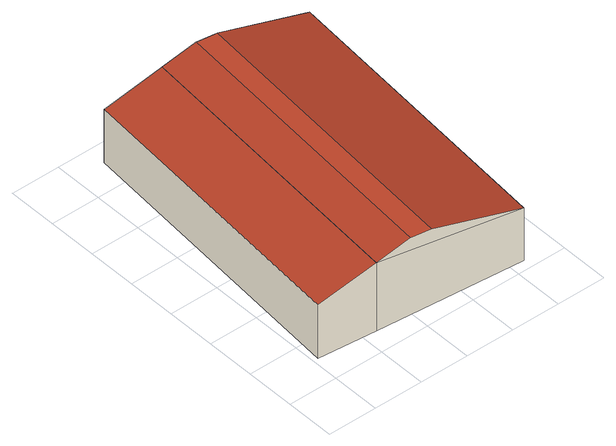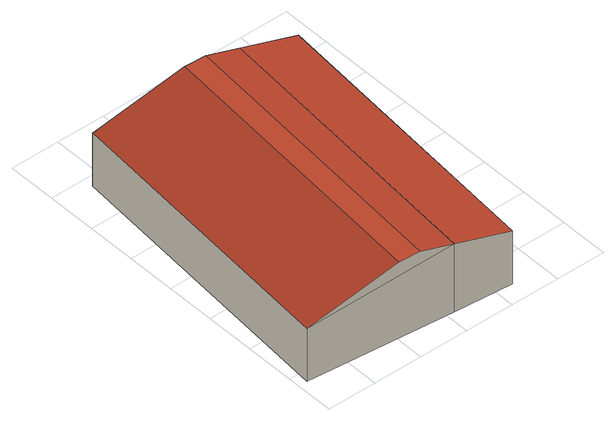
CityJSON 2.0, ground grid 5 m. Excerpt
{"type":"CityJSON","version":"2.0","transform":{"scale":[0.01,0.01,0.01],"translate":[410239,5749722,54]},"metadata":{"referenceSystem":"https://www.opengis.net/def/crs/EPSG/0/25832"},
"CityObjects":{
"building1":{"type":"Building","attributes":{"Gemeindeschluessel":"05570040","Geometrietyp2DReferenz":"3000","function":"51009_1610","roofType":"2100","measuredHeight":7.45},"geometry":[{"type":"Solid","lod":"2","boundaries":[[[[0,1,2,3]],[[4,5,1,0]],[[6,7,5,4]],[[3,2,7,6]],[[4,0,3,6]],[[1,5,7,2]]]],"semantics":{"surfaces":[{"type":"WallSurface"},{"type":"RoofSurface"},{"type":"GroundSurface"}],"values":[[0,0,0,0,1,2]]}}]},
"building2":{"type":"Building","attributes":{"Gemeindeschluessel":"05570040","Geometrietyp2DReferenz":"3000","function":"31001_2700","roofType":"9999","measuredHeight":8.39},"geometry":[{"type":"Solid","lod":"2","boundaries":[[[[8,9,10,11]],[[12,2,9,8]],[[6,7,2,12]],[[11,10,7,6]],[[11,13,14,8]],[[8,14,15,12]],[[12,15,16,6]],[[6,16,13,11]],[[14,13,16,15]],[[9,2,7,10]]]],"semantics":{"surfaces":[{"type":"WallSurface"},{"type":"RoofSurface"},{"type":"GroundSurface"}],"values":[[0,0,0,0,1,0,1,0,1,2]]}}]}
},
"vertices":[
[55,284,590],[55,284,6],[644,229,6],[644,229,751],[325,3299,588],[325,3299,6],[918,3250,751],[918,3250,6],
[2142,97,584],[2142,97,6],[2415,3114,6],[2415,3114,585],[644,229,750],[1482,3199,836],[1209,179,836],[989,199,845],[1262,3219,845]
]}
